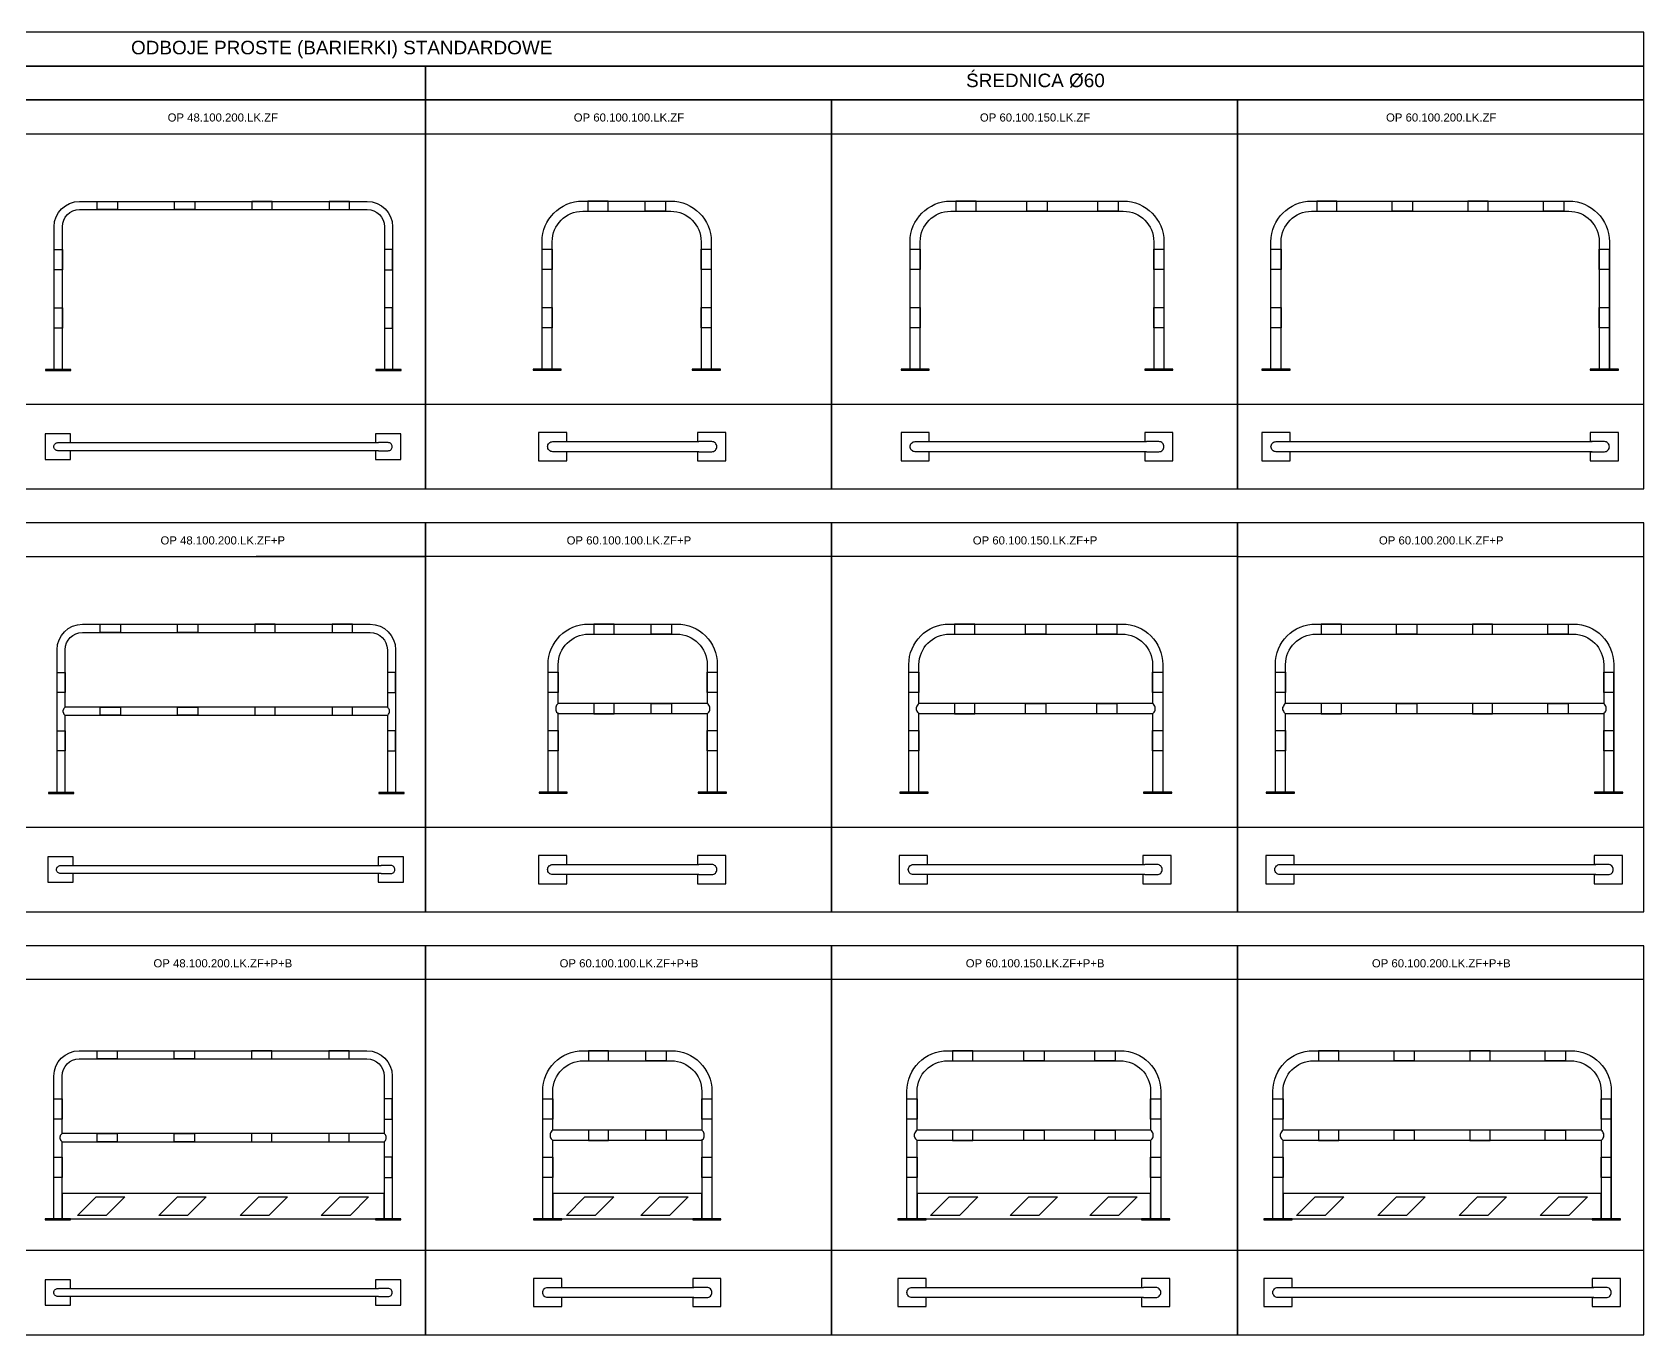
# Model space of a CAD drawing. Header units: millimetres. Extents: x 12058 to 45536, y -35768 to 10259.
# Drawn here: x 17936 to 27459, y -35768 to -28068 of the extents above; entities that cross this region are included whole.
import ezdxf

# ---------------------------------------------------------------- set-up
doc = ezdxf.new("R2010")
doc.units = ezdxf.units.MM
doc.layers.add('odboje_ Grupa-Stadnicki.pl', color=7, linetype='Continuous')
doc.layers.add('odboje_ Grupa-Stadnicki.pl @ 1', color=7, linetype='Continuous')
doc.styles.get("Standard").update_dxf_attribs({"font": 'arial.ttf'})

# ---------------------------------------------------------------- blocks, each defined once
blk = doc.blocks.new('OP 48.100.200.LK.ZF')
for points in [[(-900.8, 0), (-900.8, 51), (-1050.8, 51), (-1050.8, -99), (-900.8, -99), (-900.8, -48)], [(-917.8, 0), (917.8, 0)], [(901.2, -48), (901.2, -99), (1051.2, -99), (1051.2, 51), (901.2, 51), (901.2, 0)], [(917.8, -48), (-917.8, -48)]]:
    blk.add_lwpolyline(points)
for points in [[(-917.8, -48), (-975.8, -48, -0.414214), (-999.8, -24), (-999.8, -24, -0.414214), (-975.8, 0), (-917.8, 0)], [(917.8, -48), (975.8, -48, 0.414214), (999.8, -24), (999.8, -24, 0.414214), (975.8, 0), (917.8, 0)]]:
    blk.add_lwpolyline(points, format="xyb")
blk = doc.blocks.new('OP 60.100.150.LK.ZF')
for points in [[(-638.6, 0), (-638.6, 53.5), (-805.6, 53.5), (-805.6, -113.5), (-638.6, -113.5), (-638.6, -60)], [(-645.1, 0), (645.1, 0)], [(634.4, -60), (634.4, -113.5), (801.4, -113.5), (801.4, 53.5), (634.4, 53.5), (634.4, 0)], [(645.1, -60), (-645.1, -60)]]:
    blk.add_lwpolyline(points)
for points in [[(-645.1, -60), (-722.1, -60, -0.414214), (-752.1, -30), (-752.1, -30, -0.414214), (-722.1, 0), (-645.1, 0)], [(645.1, -60), (718, -60, 0.414214), (748, -30), (748, -30, 0.414214), (718, 0), (645.1, 0)]]:
    blk.add_lwpolyline(points, format="xyb")
blk = doc.blocks.new('OP 60.100.100.LK.ZF')
for points in [[(-386.5, 0), (-386.5, 53.5), (-553.5, 53.5), (-553.5, -113.5), (-386.5, -113.5), (-386.5, -60)], [(-393, 0), (393, 0)], [(386.5, -60), (386.5, -113.5), (553.5, -113.5), (553.5, 53.5), (386.5, 53.5), (386.5, 0)], [(393, -60), (-393, -60)]]:
    blk.add_lwpolyline(points)
for points in [[(-393, -60), (-470, -60, -0.414214), (-500, -30), (-500, -30, -0.414214), (-470, 0), (-393, 0)], [(393, -60), (470, -60, 0.414214), (500, -30), (500, -30, 0.414214), (470, 0), (393, 0)]]:
    blk.add_lwpolyline(points, format="xyb")
blk = doc.blocks.new('OP 60.100.200.LK.ZF')
for points in [[(-888.6, 0), (-888.6, 53.5), (-1055.6, 53.5), (-1055.6, -113.5), (-888.6, -113.5), (-888.6, -60)], [(-895.1, 0), (895.1, 0)], [(884.4, -60), (884.4, -113.5), (1051.4, -113.5), (1051.4, 53.5), (884.4, 53.5), (884.4, 0)], [(895.1, -60), (-895.1, -60)]]:
    blk.add_lwpolyline(points)
for points in [[(-895.1, -60), (-972.1, -60, -0.414214), (-1002.1, -30), (-1002.1, -30, -0.414214), (-972.1, 0), (-895.1, 0)], [(890.9, -60), (967.9, -60, 0.414214), (997.9, -30), (997.9, -30, 0.414214), (967.9, 0), (890.9, 0)]]:
    blk.add_lwpolyline(points, format="xyb")
blk = doc.blocks.new('OP 48.100.200.LK.ZF+P')
for points in [[(-900.8, 0), (-900.8, 51), (-1050.8, 51), (-1050.8, -99), (-900.8, -99), (-900.8, -48)], [(-917.8, 0), (917.8, 0)], [(901.2, -48), (901.2, -99), (1051.2, -99), (1051.2, 51), (901.2, 51), (901.2, 0)], [(917.8, -48), (-917.8, -48)]]:
    blk.add_lwpolyline(points)
for points in [[(-917.8, -48), (-975.8, -48, -0.414214), (-999.8, -24), (-999.8, -24, -0.414214), (-975.8, 0), (-917.8, 0)], [(917.8, -48), (975.8, -48, 0.414214), (999.8, -24), (999.8, -24, 0.414214), (975.8, 0), (917.8, 0)]]:
    blk.add_lwpolyline(points, format="xyb")
blk = doc.blocks.new('OP 60.100.100.LK.ZF+P')
for points in [[(-386.5, 0), (-386.5, 53.5), (-553.5, 53.5), (-553.5, -113.5), (-386.5, -113.5), (-386.5, -60)], [(-393, 0), (393, 0)], [(386.5, -60), (386.5, -113.5), (553.5, -113.5), (553.5, 53.5), (386.5, 53.5), (386.5, 0)], [(393, -60), (-393, -60)]]:
    blk.add_lwpolyline(points)
for points in [[(-393, -60), (-470, -60, -0.414214), (-500, -30), (-500, -30, -0.414214), (-470, 0), (-393, 0)], [(393, -60), (470, -60, 0.414214), (500, -30), (500, -30, 0.414214), (470, 0), (393, 0)]]:
    blk.add_lwpolyline(points, format="xyb")
blk = doc.blocks.new('OP 60.100.150.LK.ZF+P')
for points in [[(-638.6, 0), (-638.6, 53.5), (-805.6, 53.5), (-805.6, -113.5), (-638.6, -113.5), (-638.6, -60)], [(-645.1, 0), (645.1, 0)], [(634.4, -60), (634.4, -113.5), (801.4, -113.5), (801.4, 53.5), (634.4, 53.5), (634.4, 0)], [(645.1, -60), (-645.1, -60)]]:
    blk.add_lwpolyline(points)
for points in [[(-645.1, -60), (-722.1, -60, -0.414214), (-752.1, -30), (-752.1, -30, -0.414214), (-722.1, 0), (-645.1, 0)], [(645.1, -60), (718, -60, 0.414214), (748, -30), (748, -30, 0.414214), (718, 0), (645.1, 0)]]:
    blk.add_lwpolyline(points, format="xyb")
blk = doc.blocks.new('OP 60.100.200.LK.ZF+P')
for points in [[(-888.6, 0), (-888.6, 53.5), (-1055.6, 53.5), (-1055.6, -113.5), (-888.6, -113.5), (-888.6, -60)], [(-895.1, 0), (895.1, 0)], [(884.4, -60), (884.4, -113.5), (1051.4, -113.5), (1051.4, 53.5), (884.4, 53.5), (884.4, 0)], [(895.1, -60), (-895.1, -60)]]:
    blk.add_lwpolyline(points)
for points in [[(-895.1, -60), (-972.1, -60, -0.414214), (-1002.1, -30), (-1002.1, -30, -0.414214), (-972.1, 0), (-895.1, 0)], [(890.9, -60), (967.9, -60, 0.414214), (997.9, -30), (997.9, -30, 0.414214), (967.9, 0), (890.9, 0)]]:
    blk.add_lwpolyline(points, format="xyb")
blk = doc.blocks.new('OP 48.100.200.LK.ZF+P+B')
for points in [[(-900.8, 0), (-900.8, 51), (-1050.8, 51), (-1050.8, -99), (-900.8, -99), (-900.8, -48)], [(-917.8, 0), (917.8, 0)], [(901.2, -48), (901.2, -99), (1051.2, -99), (1051.2, 51), (901.2, 51), (901.2, 0)], [(917.8, -48), (-917.8, -48)]]:
    blk.add_lwpolyline(points)
for points in [[(-917.8, -48), (-975.8, -48, -0.414214), (-999.8, -24), (-999.8, -24, -0.414214), (-975.8, 0), (-917.8, 0)], [(917.8, -48), (975.8, -48, 0.414214), (999.8, -24), (999.8, -24, 0.414214), (975.8, 0), (917.8, 0)]]:
    blk.add_lwpolyline(points, format="xyb")
blk = doc.blocks.new('OP 60.100.100.LK.ZF+P+B')
for points in [[(-386.5, 0), (-386.5, 53.5), (-553.5, 53.5), (-553.5, -113.5), (-386.5, -113.5), (-386.5, -60)], [(-393, 0), (393, 0)], [(386.5, -60), (386.5, -113.5), (553.5, -113.5), (553.5, 53.5), (386.5, 53.5), (386.5, 0)], [(393, -60), (-393, -60)]]:
    blk.add_lwpolyline(points)
for points in [[(-393, -60), (-470, -60, -0.414214), (-500, -30), (-500, -30, -0.414214), (-470, 0), (-393, 0)], [(393, -60), (470, -60, 0.414214), (500, -30), (500, -30, 0.414214), (470, 0), (393, 0)]]:
    blk.add_lwpolyline(points, format="xyb")
blk = doc.blocks.new('OP 60.100.150.LK.ZF+P+B')
for points in [[(-638.6, 0), (-638.6, 53.5), (-805.6, 53.5), (-805.6, -113.5), (-638.6, -113.5), (-638.6, -60)], [(-645.1, 0), (645.1, 0)], [(634.4, -60), (634.4, -113.5), (801.4, -113.5), (801.4, 53.5), (634.4, 53.5), (634.4, 0)], [(645.1, -60), (-645.1, -60)]]:
    blk.add_lwpolyline(points)
for points in [[(-645.1, -60), (-722.1, -60, -0.414214), (-752.1, -30), (-752.1, -30, -0.414214), (-722.1, 0), (-645.1, 0)], [(645.1, -60), (718, -60, 0.414214), (748, -30), (748, -30, 0.414214), (718, 0), (645.1, 0)]]:
    blk.add_lwpolyline(points, format="xyb")
blk = doc.blocks.new('OP 60.100.200.LK.ZF+P+B')
for points in [[(-888.6, 0), (-888.6, 53.5), (-1055.6, 53.5), (-1055.6, -113.5), (-888.6, -113.5), (-888.6, -60)], [(-895.1, 0), (895.1, 0)], [(884.4, -60), (884.4, -113.5), (1051.4, -113.5), (1051.4, 53.5), (884.4, 53.5), (884.4, 0)], [(895.1, -60), (-895.1, -60)]]:
    blk.add_lwpolyline(points)
for points in [[(-895.1, -60), (-972.1, -60, -0.414214), (-1002.1, -30), (-1002.1, -30, -0.414214), (-972.1, 0), (-895.1, 0)], [(890.9, -60), (967.9, -60, 0.414214), (997.9, -30), (997.9, -30, 0.414214), (967.9, 0), (890.9, 0)]]:
    blk.add_lwpolyline(points, format="xyb")

msp = doc.modelspace()

# ---------------------------------------------------------------- linework, layer by layer
at = {"layer": 'odboje_ Grupa-Stadnicki.pl'}
for p, q in [((12059.431, -28668.109), (27459.431, -28668.109)), ((27256.52, -30060.532), (27256.52, -29350.532)), ((20259.431, -30268.109), (12059.431, -30268.109)), ((27459.431, -30268.109), (19259.431, -30268.109)), ((25059.431, -30968.109), (25059.431, -31168.109)), ((17859.431, -31168.109), (20259.431, -31168.109)), ((25059.431, -31168.109), (19259.431, -31168.109)), ((25059.431, -31168.109), (27459.431, -31168.109)), ((27282.471, -32560.532), (27282.471, -31850.532)), ((18119.464, -32088.534), (18119.464, -32075.089)), ((20046.864, -32088.534), (20046.864, -32075.089)), ((21924.791, -32036.532), (21044.791, -32036.532)), ((23161.483, -32074.865), (23161.483, -32058.198)), ((24556.502, -32036.532), (23176.483, -32036.532)), ((24571.483, -32074.865), (24571.483, -32058.198)), ((25327.471, -32074.865), (25327.471, -32058.198)), ((27222.471, -32036.532), (25342.471, -32036.532)), ((27237.471, -32074.865), (27237.471, -32058.198)), ((21924.791, -32096.532), (21044.791, -32096.532)), ((24556.507, -32096.532), (23176.483, -32096.532)), ((27222.471, -32096.532), (25342.471, -32096.532)), ((17859.431, -32768.109), (27459.431, -32768.109)), ((20259.431, -33668.109), (12059.431, -33668.109)), ((27459.431, -33668.109), (19259.431, -33668.109)), ((27267.589, -35082.686), (27267.589, -34372.686)), ((21892.662, -34558.686), (21012.662, -34558.686)), ((24545.288, -34558.686), (23165.269, -34558.686)), ((27207.589, -34558.686), (25327.589, -34558.686)), ((18100.526, -34609.111), (18100.526, -34595.667)), ((20027.926, -34609.111), (20027.926, -34595.667)), ((21892.662, -34618.686), (21012.662, -34618.686)), ((23150.269, -34597.02), (23150.269, -34580.353)), ((24545.293, -34618.686), (23165.269, -34618.686)), ((24560.269, -34597.02), (24560.269, -34580.353)), ((25312.589, -34597.02), (25312.589, -34580.353)), ((27207.589, -34618.686), (25327.589, -34618.686)), ((27222.589, -34597.02), (27222.589, -34580.353)), ((12059.431, -35268.109), (27459.431, -35268.109))]:
    msp.add_line(p, q, dxfattribs=at)
for points in [[(12059.431, -28268.109), (27459.431, -28268.109), (27459.431, -28068.109), (12059.431, -28068.109)], [(12059.431, -28468.109), (20259.431, -28468.109), (20259.431, -28268.109), (12059.431, -28268.109)], [(20259.431, -28468.109), (27459.431, -28468.109), (27459.431, -28268.109), (20259.431, -28268.109)], [(17859.431, -30768.109), (20259.431, -30768.109), (20259.431, -28468.109), (17859.431, -28468.109)], [(20259.431, -30768.109), (22659.431, -30768.109), (22659.431, -28468.109), (20259.431, -28468.109)], [(22659.431, -30768.109), (25059.431, -30768.109), (25059.431, -28468.109), (22659.431, -28468.109)], [(25059.431, -30768.109), (27459.431, -30768.109), (27459.431, -28468.109), (25059.431, -28468.109)], [(18320.817, -29116.509), (18320.817, -29068.109), (18440.817, -29068.109), (18440.817, -29116.509)], [(18777.484, -29116.509), (18777.484, -29068.109), (18897.484, -29068.109), (18897.484, -29116.509)], [(19354.151, -29116.509), (19354.151, -29068.109), (19234.151, -29068.109), (19234.151, -29116.509)], [(19810.817, -29116.509), (19810.817, -29068.109), (19690.817, -29068.109), (19690.817, -29116.509)], [(21339.085, -29126.532), (21339.085, -29066.532), (21219.085, -29066.532), (21219.085, -29126.532)], [(21559.085, -29126.532), (21559.085, -29066.532), (21679.085, -29066.532), (21679.085, -29126.532)], [(23513.901, -29126.532), (23513.901, -29066.532), (23393.901, -29066.532), (23393.901, -29126.532)], [(23813.901, -29126.532), (23813.901, -29066.532), (23933.901, -29066.532), (23933.901, -29126.532)], [(24233.901, -29126.532), (24233.901, -29066.532), (24353.901, -29066.532), (24353.901, -29126.532)], [(25646.52, -29126.532), (25646.52, -29066.532), (25526.52, -29066.532), (25526.52, -29126.532)], [(25972.52, -29126.532), (25972.52, -29066.532), (26092.52, -29066.532), (26092.52, -29126.532)], [(26540.52, -29126.532), (26540.52, -29066.532), (26420.52, -29066.532), (26420.52, -29126.532)], [(26866.52, -29126.532), (26866.52, -29066.532), (26986.52, -29066.532), (26986.52, -29126.532)], [(18065.817, -29352.109), (18114.217, -29352.109), (18114.217, -29472.109), (18065.817, -29472.109)], [(20065.817, -29352.109), (20017.417, -29352.109), (20017.417, -29472.109), (20065.817, -29472.109)], [(20949.085, -29350.532), (21009.085, -29350.532), (21009.085, -29470.532), (20949.085, -29470.532)], [(21889.085, -29350.532), (21949.085, -29350.532), (21949.085, -29470.532), (21889.085, -29470.532)], [(23123.901, -29350.532), (23183.901, -29350.532), (23183.901, -29470.532), (23123.901, -29470.532)], [(24563.901, -29350.532), (24623.901, -29350.532), (24623.901, -29470.532), (24563.901, -29470.532)], [(25256.52, -29350.532), (25316.52, -29350.532), (25316.52, -29470.532), (25256.52, -29470.532)], [(27196.52, -29350.532), (27256.52, -29350.532), (27256.52, -29470.532), (27196.52, -29470.532)], [(18065.817, -29697.109), (18114.217, -29697.109), (18114.217, -29817.109), (18065.817, -29817.109)], [(20065.817, -29697.109), (20017.417, -29697.109), (20017.417, -29817.109), (20065.817, -29817.109)], [(20949.085, -29695.532), (21009.085, -29695.532), (21009.085, -29815.532), (20949.085, -29815.532)], [(21889.085, -29695.532), (21949.085, -29695.532), (21949.085, -29815.532), (21889.085, -29815.532)], [(23123.901, -29695.532), (23183.901, -29695.532), (23183.901, -29815.532), (23123.901, -29815.532)], [(24563.901, -29695.532), (24623.901, -29695.532), (24623.901, -29815.532), (24563.901, -29815.532)], [(25256.52, -29695.532), (25316.52, -29695.532), (25316.52, -29815.532), (25256.52, -29815.532)], [(27196.52, -29695.532), (27256.52, -29695.532), (27256.52, -29815.532), (27196.52, -29815.532)], [(18014.817, -30068.109), (18164.817, -30068.109), (18164.817, -30062.109), (18014.817, -30062.109)], [(19966.817, -30068.109), (20116.817, -30068.109), (20116.817, -30062.109), (19966.817, -30062.109)], [(20895.585, -30066.532), (21062.585, -30066.532), (21062.585, -30060.532), (20895.585, -30060.532)], [(21835.585, -30066.532), (22002.585, -30066.532), (22002.585, -30060.532), (21835.585, -30060.532)], [(23070.401, -30066.532), (23237.401, -30066.532), (23237.401, -30060.532), (23070.401, -30060.532)], [(24510.401, -30066.532), (24677.401, -30066.532), (24677.401, -30060.532), (24510.401, -30060.532)], [(25203.02, -30066.532), (25370.02, -30066.532), (25370.02, -30060.532), (25203.02, -30060.532)], [(27143.02, -30066.532), (27310.02, -30066.532), (27310.02, -30060.532), (27143.02, -30060.532)], [(17859.431, -33268.109), (20259.431, -33268.109), (20259.431, -30968.109), (17859.431, -30968.109)], [(20259.431, -33268.109), (22659.431, -33268.109), (22659.431, -30968.109), (20259.431, -30968.109)], [(22659.431, -33268.109), (25059.431, -33268.109), (25059.431, -30968.109), (22659.431, -30968.109)], [(25059.431, -33268.109), (27459.431, -33268.109), (27459.431, -30968.109), (25059.431, -30968.109)], [(18338.164, -31616.509), (18338.164, -31568.109), (18458.164, -31568.109), (18458.164, -31616.509)], [(18794.831, -31616.509), (18794.831, -31568.109), (18914.831, -31568.109), (18914.831, -31616.509)], [(19371.498, -31616.509), (19371.498, -31568.109), (19251.498, -31568.109), (19251.498, -31616.509)], [(19828.164, -31616.509), (19828.164, -31568.109), (19708.164, -31568.109), (19708.164, -31616.509)], [(21374.791, -31626.532), (21374.791, -31566.532), (21254.791, -31566.532), (21254.791, -31626.532)], [(21594.791, -31626.532), (21594.791, -31566.532), (21714.791, -31566.532), (21714.791, -31626.532)], [(23506.483, -31626.532), (23506.483, -31566.532), (23386.483, -31566.532), (23386.483, -31626.532)], [(23806.483, -31626.532), (23806.483, -31566.532), (23926.483, -31566.532), (23926.483, -31626.532)], [(24226.483, -31626.532), (24226.483, -31566.532), (24346.483, -31566.532), (24346.483, -31626.532)], [(25672.471, -31626.532), (25672.471, -31566.532), (25552.471, -31566.532), (25552.471, -31626.532)], [(25998.471, -31626.532), (25998.471, -31566.532), (26118.471, -31566.532), (26118.471, -31626.532)], [(26566.471, -31626.532), (26566.471, -31566.532), (26446.471, -31566.532), (26446.471, -31626.532)], [(26892.471, -31626.532), (26892.471, -31566.532), (27012.471, -31566.532), (27012.471, -31626.532)], [(18083.164, -31852.109), (18131.564, -31852.109), (18131.564, -31972.109), (18083.164, -31972.109)], [(20083.164, -31852.109), (20034.764, -31852.109), (20034.764, -31972.109), (20083.164, -31972.109)], [(20984.791, -31850.532), (21044.791, -31850.532), (21044.791, -31970.532), (20984.791, -31970.532)], [(21924.791, -31850.532), (21984.791, -31850.532), (21984.791, -31970.532), (21924.791, -31970.532)], [(23116.483, -31850.532), (23176.483, -31850.532), (23176.483, -31970.532), (23116.483, -31970.532)], [(24556.483, -31850.532), (24616.483, -31850.532), (24616.483, -31970.532), (24556.483, -31970.532)], [(25282.471, -31850.532), (25342.471, -31850.532), (25342.471, -31970.532), (25282.471, -31970.532)], [(27222.471, -31850.532), (27282.471, -31850.532), (27282.471, -31970.532), (27222.471, -31970.532)], [(18338.164, -32106.012), (18338.164, -32057.612), (18458.164, -32057.612), (18458.164, -32106.012)], [(18794.831, -32106.012), (18794.831, -32057.612), (18914.831, -32057.612), (18914.831, -32106.012)], [(19371.498, -32106.012), (19371.498, -32057.612), (19251.498, -32057.612), (19251.498, -32106.012)], [(19828.164, -32106.012), (19828.164, -32057.612), (19708.164, -32057.612), (19708.164, -32106.012)], [(21374.791, -32096.532), (21374.791, -32036.532), (21254.791, -32036.532), (21254.791, -32096.532)], [(21594.791, -32096.532), (21594.791, -32036.532), (21714.791, -32036.532), (21714.791, -32096.532)], [(23506.483, -32096.532), (23506.483, -32036.532), (23386.483, -32036.532), (23386.483, -32096.532)], [(23806.483, -32096.532), (23806.483, -32036.532), (23926.483, -32036.532), (23926.483, -32096.532)], [(24226.483, -32096.532), (24226.483, -32036.532), (24346.483, -32036.532), (24346.483, -32096.532)], [(25672.471, -32096.532), (25672.471, -32036.532), (25552.471, -32036.532), (25552.471, -32096.532)], [(25998.471, -32096.532), (25998.471, -32036.532), (26118.471, -32036.532), (26118.471, -32096.532)], [(26566.471, -32096.532), (26566.471, -32036.532), (26446.471, -32036.532), (26446.471, -32096.532)], [(26892.471, -32096.532), (26892.471, -32036.532), (27012.471, -32036.532), (27012.471, -32096.532)], [(18083.164, -32197.109), (18131.564, -32197.109), (18131.564, -32317.109), (18083.164, -32317.109)], [(20083.164, -32197.109), (20034.764, -32197.109), (20034.764, -32317.109), (20083.164, -32317.109)], [(20984.791, -32195.532), (21044.791, -32195.532), (21044.791, -32315.532), (20984.791, -32315.532)], [(21924.791, -32195.532), (21984.791, -32195.532), (21984.791, -32315.532), (21924.791, -32315.532)], [(23116.483, -32195.532), (23176.483, -32195.532), (23176.483, -32315.532), (23116.483, -32315.532)], [(24556.483, -32195.532), (24616.483, -32195.532), (24616.483, -32315.532), (24556.483, -32315.532)], [(25282.471, -32195.532), (25342.471, -32195.532), (25342.471, -32315.532), (25282.471, -32315.532)], [(27222.471, -32195.532), (27282.471, -32195.532), (27282.471, -32315.532), (27222.471, -32315.532)], [(18032.164, -32568.109), (18182.164, -32568.109), (18182.164, -32562.109), (18032.164, -32562.109)], [(19984.164, -32568.109), (20134.164, -32568.109), (20134.164, -32562.109), (19984.164, -32562.109)], [(20931.291, -32566.532), (21098.291, -32566.532), (21098.291, -32560.532), (20931.291, -32560.532)], [(21871.291, -32566.532), (22038.291, -32566.532), (22038.291, -32560.532), (21871.291, -32560.532)], [(23062.983, -32566.532), (23229.983, -32566.532), (23229.983, -32560.532), (23062.983, -32560.532)], [(24502.983, -32566.532), (24669.983, -32566.532), (24669.983, -32560.532), (24502.983, -32560.532)], [(25228.971, -32566.532), (25395.971, -32566.532), (25395.971, -32560.532), (25228.971, -32560.532)], [(27168.971, -32566.532), (27335.971, -32566.532), (27335.971, -32560.532), (27168.971, -32560.532)], [(17859.431, -35768.109), (20259.431, -35768.109), (20259.431, -33468.109), (17859.431, -33468.109)], [(20259.431, -35768.109), (22659.431, -35768.109), (22659.431, -33468.109), (20259.431, -33468.109)], [(22659.431, -35768.109), (25059.431, -35768.109), (25059.431, -33468.109), (22659.431, -33468.109)], [(25059.431, -35768.109), (27459.431, -35768.109), (27459.431, -33468.109), (25059.431, -33468.109)], [(18319.226, -34137.086), (18319.226, -34088.686), (18439.226, -34088.686), (18439.226, -34137.086)], [(18775.893, -34137.086), (18775.893, -34088.686), (18895.893, -34088.686), (18895.893, -34137.086)], [(19352.559, -34137.086), (19352.559, -34088.686), (19232.559, -34088.686), (19232.559, -34137.086)], [(19809.226, -34137.086), (19809.226, -34088.686), (19689.226, -34088.686), (19689.226, -34137.086)], [(21342.662, -34148.686), (21342.662, -34088.686), (21222.662, -34088.686), (21222.662, -34148.686)], [(21562.662, -34148.686), (21562.662, -34088.686), (21682.662, -34088.686), (21682.662, -34148.686)], [(23495.269, -34148.686), (23495.269, -34088.686), (23375.269, -34088.686), (23375.269, -34148.686)], [(23795.269, -34148.686), (23795.269, -34088.686), (23915.269, -34088.686), (23915.269, -34148.686)], [(24215.269, -34148.686), (24215.269, -34088.686), (24335.269, -34088.686), (24335.269, -34148.686)], [(25657.589, -34148.686), (25657.589, -34088.686), (25537.589, -34088.686), (25537.589, -34148.686)], [(25983.589, -34148.686), (25983.589, -34088.686), (26103.589, -34088.686), (26103.589, -34148.686)], [(26551.589, -34148.686), (26551.589, -34088.686), (26431.589, -34088.686), (26431.589, -34148.686)], [(26877.589, -34148.686), (26877.589, -34088.686), (26997.589, -34088.686), (26997.589, -34148.686)], [(18064.226, -34372.686), (18112.626, -34372.686), (18112.626, -34492.686), (18064.226, -34492.686)], [(20064.226, -34372.686), (20015.826, -34372.686), (20015.826, -34492.686), (20064.226, -34492.686)], [(20952.662, -34372.686), (21012.662, -34372.686), (21012.662, -34492.686), (20952.662, -34492.686)], [(21892.662, -34372.686), (21952.662, -34372.686), (21952.662, -34492.686), (21892.662, -34492.686)], [(23105.269, -34372.686), (23165.269, -34372.686), (23165.269, -34492.686), (23105.269, -34492.686)], [(24545.269, -34372.686), (24605.269, -34372.686), (24605.269, -34492.686), (24545.269, -34492.686)], [(25267.589, -34372.686), (25327.589, -34372.686), (25327.589, -34492.686), (25267.589, -34492.686)], [(27207.589, -34372.686), (27267.589, -34372.686), (27267.589, -34492.686), (27207.589, -34492.686)], [(21342.662, -34618.686), (21342.662, -34558.686), (21222.662, -34558.686), (21222.662, -34618.686)], [(21562.662, -34618.686), (21562.662, -34558.686), (21682.662, -34558.686), (21682.662, -34618.686)], [(23495.269, -34618.686), (23495.269, -34558.686), (23375.269, -34558.686), (23375.269, -34618.686)], [(23795.269, -34618.686), (23795.269, -34558.686), (23915.269, -34558.686), (23915.269, -34618.686)], [(24215.269, -34618.686), (24215.269, -34558.686), (24335.269, -34558.686), (24335.269, -34618.686)], [(25657.589, -34618.686), (25657.589, -34558.686), (25537.589, -34558.686), (25537.589, -34618.686)], [(25983.589, -34618.686), (25983.589, -34558.686), (26103.589, -34558.686), (26103.589, -34618.686)], [(26551.589, -34618.686), (26551.589, -34558.686), (26431.589, -34558.686), (26431.589, -34618.686)], [(26877.589, -34618.686), (26877.589, -34558.686), (26997.589, -34558.686), (26997.589, -34618.686)], [(18319.226, -34626.589), (18319.226, -34578.189), (18439.226, -34578.189), (18439.226, -34626.589)], [(18775.893, -34626.589), (18775.893, -34578.189), (18895.893, -34578.189), (18895.893, -34626.589)], [(19352.559, -34626.589), (19352.559, -34578.189), (19232.559, -34578.189), (19232.559, -34626.589)], [(19809.226, -34626.589), (19809.226, -34578.189), (19689.226, -34578.189), (19689.226, -34626.589)], [(18064.226, -34717.686), (18112.626, -34717.686), (18112.626, -34837.686), (18064.226, -34837.686)], [(20064.226, -34717.686), (20015.826, -34717.686), (20015.826, -34837.686), (20064.226, -34837.686)], [(20952.662, -34717.686), (21012.662, -34717.686), (21012.662, -34837.686), (20952.662, -34837.686)], [(21892.662, -34717.686), (21952.662, -34717.686), (21952.662, -34837.686), (21892.662, -34837.686)], [(23105.269, -34717.686), (23165.269, -34717.686), (23165.269, -34837.686), (23105.269, -34837.686)], [(24545.269, -34717.686), (24605.269, -34717.686), (24605.269, -34837.686), (24545.269, -34837.686)], [(25267.589, -34717.686), (25327.589, -34717.686), (25327.589, -34837.686), (25267.589, -34837.686)], [(27207.589, -34717.686), (27267.589, -34717.686), (27267.589, -34837.686), (27207.589, -34837.686)], [(18112.626, -35082.686), (20015.826, -35082.686), (20015.826, -34932.686), (18112.626, -34932.686)], [(21012.662, -35082.686), (21892.662, -35082.686), (21892.662, -34932.686), (21012.662, -34932.686)], [(23165.269, -35082.686), (24545.269, -35082.686), (24545.269, -34932.686), (23165.269, -34932.686)], [(25327.589, -35082.686), (27207.589, -35082.686), (27207.589, -34932.686), (25327.589, -34932.686)], [(18013.226, -35088.593), (18163.226, -35088.593), (18163.226, -35082.593), (18013.226, -35082.593)], [(19965.226, -35088.686), (20115.226, -35088.686), (20115.226, -35082.686), (19965.226, -35082.686)], [(20899.162, -35088.686), (21066.162, -35088.686), (21066.162, -35082.686), (20899.162, -35082.686)], [(21839.162, -35088.686), (22006.162, -35088.686), (22006.162, -35082.686), (21839.162, -35082.686)], [(23051.769, -35088.686), (23218.769, -35088.686), (23218.769, -35082.686), (23051.769, -35082.686)], [(24491.769, -35088.686), (24658.769, -35088.686), (24658.769, -35082.686), (24491.769, -35082.686)], [(25214.089, -35088.686), (25381.089, -35088.686), (25381.089, -35082.686), (25214.089, -35082.686)], [(27154.089, -35088.686), (27321.089, -35088.686), (27321.089, -35082.686), (27154.089, -35082.686)]]:
    msp.add_lwpolyline(points, close=True, dxfattribs=at)
for points in [[(18065.817, -30062.109), (18065.817, -29218.109, -0.41421356), (18215.817, -29068.109), (19915.817, -29068.109, -0.41421356), (20065.817, -29218.109), (20065.817, -30062.109)], [(18114.217, -29606.012), (18114.217, -29218.109, -0.41421356), (18215.817, -29116.509), (19915.817, -29116.509, -0.41421356), (20017.417, -29218.109), (20017.417, -29606.012)], [(20949.085, -30060.532), (20949.085, -29306.532, -0.41421356), (21189.085, -29066.532), (21709.085, -29066.532, -0.41421356), (21949.085, -29306.532), (21949.085, -30060.532)], [(21009.085, -29596.532), (21009.085, -29306.532, -0.41421356), (21189.085, -29126.532), (21709.085, -29126.532, -0.41421356), (21889.085, -29306.532), (21889.085, -29596.532)], [(23123.901, -30060.532), (23123.901, -29306.532, -0.41421356), (23363.901, -29066.532), (24383.901, -29066.532, -0.41421356), (24623.901, -29306.532), (24623.964, -30060.532)], [(23183.901, -29596.532), (23183.901, -29306.532, -0.41421356), (23363.901, -29126.532), (24383.901, -29126.532, -0.41421356), (24563.901, -29306.532), (24563.901, -29596.532)], [(25256.52, -30060.532), (25256.52, -29306.532, -0.41421356), (25496.52, -29066.532), (27016.52, -29066.532, -0.41421356), (27256.52, -29306.532), (27256.52, -30060.532)], [(25316.52, -29596.532), (25316.52, -29306.532, -0.41421356), (25496.52, -29126.532), (27016.52, -29126.532, -0.41421356), (27196.52, -29306.532), (27196.52, -29596.532)], [(18083.164, -32562.109), (18083.164, -31718.109, -0.41421356), (18233.164, -31568.109), (19933.164, -31568.109, -0.41421356), (20083.164, -31718.109), (20083.164, -32562.109)], [(18131.564, -32057.612), (18131.564, -31718.109, -0.41421356), (18233.164, -31616.509), (19933.164, -31616.509, -0.41421356), (20034.764, -31718.109), (20034.764, -32057.612)], [(20984.791, -32560.532), (20984.791, -31806.532, -0.41421356), (21224.791, -31566.532), (21744.791, -31566.532, -0.41421356), (21984.791, -31806.532), (21984.791, -32560.532)], [(23116.483, -32560.532), (23116.483, -31806.532, -0.41421356), (23356.483, -31566.532), (24376.483, -31566.532, -0.41421356), (24616.483, -31806.532), (24616.545, -32560.532)], [(25282.471, -32560.532), (25282.471, -31806.532, -0.41421356), (25522.471, -31566.532), (27042.471, -31566.532, -0.41421356), (27282.471, -31806.532), (27282.471, -32560.532)], [(21044.791, -32036.532), (21044.791, -31806.532, -0.41421356), (21224.791, -31626.532), (21744.791, -31626.532, -0.41421356), (21924.791, -31806.532), (21924.791, -32036.532)], [(23176.483, -32036.532), (23176.483, -31806.532, -0.41421356), (23356.483, -31626.532), (24376.483, -31626.532, -0.41421356), (24556.483, -31806.532), (24556.502, -32036.532)], [(25342.471, -32036.532), (25342.471, -31806.532, -0.41421356), (25522.471, -31626.532), (27042.471, -31626.532, -0.41421356), (27222.471, -31806.532), (27222.471, -32036.532)], [(21044.791, -32036.532, 0.19030976), (21029.791, -32058.198), (21029.791, -32074.865, 0.19030976), (21044.791, -32096.532)], [(21924.791, -32096.532, 0.19030976), (21939.791, -32074.865), (21939.791, -32058.198, 0.19030976), (21924.791, -32036.532)], [(18064.226, -35082.686), (18064.226, -34238.686, -0.41421356), (18214.226, -34088.686), (19914.226, -34088.686, -0.41421356), (20064.226, -34238.686), (20064.226, -35082.686)], [(20952.662, -35082.686), (20952.662, -34328.686, -0.41421356), (21192.662, -34088.686), (21712.662, -34088.686, -0.41421356), (21952.662, -34328.686), (21952.662, -35082.686)], [(23105.269, -35082.686), (23105.269, -34328.686, -0.41421356), (23345.269, -34088.686), (24365.269, -34088.686, -0.41421356), (24605.269, -34328.686), (24605.331, -35082.686)], [(25267.589, -35082.686), (25267.589, -34328.686, -0.41421356), (25507.589, -34088.686), (27027.589, -34088.686, -0.41421356), (27267.589, -34328.686), (27267.589, -35082.686)], [(18112.626, -34578.189), (18112.626, -34238.686, -0.41421356), (18214.226, -34137.086), (19914.226, -34137.086, -0.41421356), (20015.826, -34238.686), (20015.826, -34578.189)], [(21012.662, -34558.686), (21012.662, -34328.686, -0.41421356), (21192.662, -34148.686), (21712.662, -34148.686, -0.41421356), (21892.662, -34328.686), (21892.662, -34558.686)], [(23165.269, -34558.686), (23165.269, -34328.686, -0.41421356), (23345.269, -34148.686), (24365.269, -34148.686, -0.41421356), (24545.269, -34328.686), (24545.288, -34558.686)], [(25327.589, -34558.686), (25327.589, -34328.686, -0.41421356), (25507.589, -34148.686), (27027.589, -34148.686, -0.41421356), (27207.589, -34328.686), (27207.589, -34558.686)], [(21012.662, -34558.686, 0.19030976), (20997.662, -34580.353), (20997.662, -34597.02, 0.19030976), (21012.662, -34618.686)], [(21892.662, -34618.686, 0.19030976), (21907.662, -34597.02), (21907.662, -34580.353, 0.19030976), (21892.662, -34558.686)]]:
    msp.add_lwpolyline(points, format="xyb", dxfattribs=at)
for points in [[(18114.217, -30062.109), (18114.217, -29606.012)], [(20017.417, -29606.012), (20017.417, -30062.109)], [(21009.085, -30060.532), (21009.085, -29596.532)], [(21889.085, -29596.532), (21889.085, -30060.532)], [(23183.901, -30060.532), (23183.901, -29596.532)], [(24563.901, -29596.532), (24563.901, -30060.532)], [(24563.925, -29596.532), (24563.964, -30060.537)], [(25316.52, -30060.532), (25316.52, -29596.532)], [(25316.52, -30060.532), (25316.52, -29596.532)], [(27196.52, -29596.532), (27196.52, -30060.532)], [(27196.52, -29596.532), (27196.52, -30060.532)], [(20034.764, -32057.612), (18131.564, -32057.612)], [(18131.564, -32562.109), (18131.564, -32106.012)], [(18131.564, -32106.012), (20034.764, -32106.012)], [(20034.764, -32106.012), (20034.764, -32562.109)], [(21044.791, -32560.532), (21044.791, -32096.532)], [(21924.791, -32096.532), (21924.791, -32560.532)], [(23176.483, -32560.532), (23176.483, -32096.532)], [(24556.483, -32096.532), (24556.483, -32560.532)], [(24556.507, -32096.532), (24556.545, -32560.537)], [(25342.471, -32560.532), (25342.471, -32096.532)], [(25342.471, -32560.532), (25342.471, -32096.532)], [(27222.471, -32096.532), (27222.471, -32560.532)], [(27222.471, -32096.532), (27222.471, -32560.532)], [(20015.826, -34578.189), (18112.626, -34578.189)], [(18112.626, -35082.686), (18112.626, -34626.589)], [(18112.626, -34626.589), (20015.826, -34626.589)], [(20015.826, -34626.589), (20015.826, -35082.686)], [(21012.662, -35082.686), (21012.662, -34618.686)], [(21892.662, -34618.686), (21892.662, -35082.686)], [(23165.269, -35082.686), (23165.269, -34618.686)], [(24545.269, -34618.686), (24545.269, -35082.686)], [(24545.293, -34618.686), (24545.331, -35082.691)], [(25327.589, -35082.686), (25327.589, -34618.686)], [(25327.589, -35082.686), (25327.589, -34618.686)], [(27207.589, -34618.686), (27207.589, -35082.686)], [(27207.589, -34618.686), (27207.589, -35082.686)], [(18314.226, -34952.686), (18483.932, -34952.686), (18373.932, -35062.686), (18204.226, -35062.686), (18314.226, -34952.686)], [(18794.324, -34952.686), (18964.03, -34952.686), (18854.03, -35062.686), (18684.324, -35062.686), (18794.324, -34952.686)], [(19274.422, -34952.686), (19444.128, -34952.686), (19334.128, -35062.686), (19164.422, -35062.686), (19274.422, -34952.686)], [(19754.52, -34952.686), (19924.226, -34952.686), (19814.226, -35062.686), (19644.52, -35062.686), (19754.52, -34952.686)], [(21202.662, -34952.686), (21372.368, -34952.686), (21262.368, -35062.686), (21092.662, -35062.686), (21202.662, -34952.686)], [(21642.957, -34952.686), (21812.662, -34952.686), (21702.662, -35062.686), (21532.957, -35062.686), (21642.957, -34952.686)], [(23355.269, -34952.686), (23524.975, -34952.686), (23414.975, -35062.686), (23245.269, -35062.686), (23355.269, -34952.686)], [(23825.416, -34952.686), (23995.122, -34952.686), (23885.122, -35062.686), (23715.416, -35062.686), (23825.416, -34952.686)], [(24295.563, -34952.686), (24465.269, -34952.686), (24355.269, -35062.686), (24185.563, -35062.686), (24295.563, -34952.686)], [(25517.589, -34952.686), (25687.295, -34952.686), (25577.295, -35062.686), (25407.589, -35062.686), (25517.589, -34952.686)], [(25997.687, -34952.686), (26167.393, -34952.686), (26057.393, -35062.686), (25887.687, -35062.686), (25997.687, -34952.686)], [(26477.785, -34952.686), (26647.491, -34952.686), (26537.491, -35062.686), (26367.785, -35062.686), (26477.785, -34952.686)], [(26957.884, -34952.686), (27127.589, -34952.686), (27017.589, -35062.686), (26847.884, -35062.686), (26957.884, -34952.686)]]:
    msp.add_lwpolyline(points, dxfattribs=at)
for centre, radius, start, end in [((18147.642, -32081.67), 28.936, 123.7546547, 166.8550382), ((18147.642, -32081.953), 28.936, 193.1449618, 236.2453453), ((20018.686, -32081.67), 28.936, 13.1449618, 56.2453453), ((20018.686, -32081.953), 28.936, 303.7546547, 346.8550382), ((23196.414, -32066.356), 35.871, 123.7546547, 166.8550382), ((23196.414, -32066.707), 35.871, 193.1449618, 236.2453453), ((24536.551, -32066.356), 35.871, 13.1449618, 56.2453453), ((24536.551, -32066.707), 35.871, 303.7546547, 346.8550382), ((25362.402, -32066.356), 35.871, 123.7546547, 166.8550382), ((25362.402, -32066.707), 35.871, 193.1449618, 236.2453453), ((27202.539, -32066.356), 35.871, 13.1449618, 56.2453453), ((27202.539, -32066.707), 35.871, 303.7546547, 346.8550382), ((23185.2, -34588.511), 35.871, 123.7546547, 166.8550382), ((24525.337, -34588.511), 35.871, 13.1449618, 56.2453453), ((25347.521, -34588.511), 35.871, 123.7546547, 166.8550382), ((27187.658, -34588.511), 35.871, 13.1449618, 56.2453453), ((18128.704, -34602.247), 28.936, 123.7546547, 166.8550382), ((18128.704, -34602.531), 28.936, 193.1449618, 236.2453453), ((19999.748, -34602.247), 28.936, 13.1449618, 56.2453453), ((19999.748, -34602.531), 28.936, 303.7546547, 346.8550382), ((23185.2, -34588.862), 35.871, 193.1449618, 236.2453453), ((24525.337, -34588.862), 35.871, 303.7546547, 346.8550382), ((25347.521, -34588.862), 35.871, 193.1449618, 236.2453453), ((27187.658, -34588.862), 35.871, 303.7546547, 346.8550382)]:
    msp.add_arc(centre, radius, start, end, dxfattribs=at)

# ---------------------------------------------------------------- block references
at = {"layer": 'odboje_ Grupa-Stadnicki.pl @ 1'}
for name, p in [('OP 48.100.200.LK.ZF', (19064.071, -30494.109)), ('OP 60.100.100.LK.ZF', (21481.792, -30488.109)), ('OP 60.100.150.LK.ZF', (23875.978, -30488.109)), ('OP 60.100.200.LK.ZF', (26258.597, -30488.109)), ('OP 48.100.200.LK.ZF+P', (19080.01, -32994.109)), ('OP 60.100.100.LK.ZF+P', (21481.792, -32988.109)), ('OP 60.100.150.LK.ZF+P', (23865.56, -32988.109)), ('OP 60.100.200.LK.ZF+P', (26281.548, -32988.109)), ('OP 48.100.200.LK.ZF+P+B', (19064.071, -35494.109)), ('OP 60.100.100.LK.ZF+P+B', (21452.662, -35488.109)), ('OP 60.100.150.LK.ZF+P+B', (23857.345, -35488.109)), ('OP 60.100.200.LK.ZF+P+B', (26269.665, -35488.109))]:
    msp.add_blockref(name, p, dxfattribs=at)

# ---------------------------------------------------------------- texts
at = {"layer": 'odboje_ Grupa-Stadnicki.pl', "attachment_point": 1}
for s, width, gutter_width, heights, insert, char_height in [('\\pi6460.7;ODBOJE PROSTE (BARIERKI) STANDARDOWE', 15400, 0, [573.659], (12059.431, -28118.691), 80), ('\\pi3195.3;ŚREDNICA Ø60', 7200, 0, [573.659], (20259.431, -28312.867), 80), ('\\pi1200;\\P\\pi877;OP 48.100.200.LK.ZF', 2400, 1, [200], (17859.431, -28468.109), 48), ('\\pi1200;\\P\\pi877;OP 60.100.100.LK.ZF', 2400, 1, [200], (20259.431, -28468.109), 48), ('\\pi1200;\\P\\pi877;OP 60.100.150.LK.ZF', 2400, 1, [200], (22659.431, -28468.109), 48), ('\\pi1200;\\P\\pi877;OP 60.100.200.LK.ZF', 2400, 1, [200], (25059.431, -28468.109), 48), ('\\pi1200;\\P\\pi834.97;OP 48.100.200.LK.ZF+P', 2400, 1, [200], (17859.431, -30968.109), 48), ('\\pi1200;\\P\\pi834.97;OP 60.100.100.LK.ZF+P', 2400, 1, [200], (20259.431, -30968.109), 48), ('\\pi1200;\\P\\pi834.97;OP 60.100.150.LK.ZF+P', 2400, 1, [200], (22659.431, -30968.109), 48), ('\\pi1200;\\P\\pi834.97;OP 60.100.200.LK.ZF+P', 2400, 1, [200], (25059.431, -30968.109), 48), ('\\pi1200;\\P\\pi793.36;OP 48.100.200.LK.ZF+P+B', 2400, 1, [200], (17859.431, -33468.109), 48), ('\\pi1200;\\P\\pi793.36;OP 60.100.100.LK.ZF+P+B', 2400, 1, [200], (20259.431, -33468.109), 48), ('\\pi1200;\\P\\pi793.36;OP 60.100.150.LK.ZF+P+B', 2400, 1, [200], (22659.431, -33468.109), 48), ('\\pi1200;\\P\\pi793.36;OP 60.100.200.LK.ZF+P+B', 2400, 1, [200], (25059.431, -33468.109), 48)]:
    msp.add_mtext_dynamic_manual_height_columns(s, width=width, gutter_width=gutter_width, heights=heights, dxfattribs=dict(at, insert=insert, char_height=char_height))

doc.saveas('drawing.dxf')
